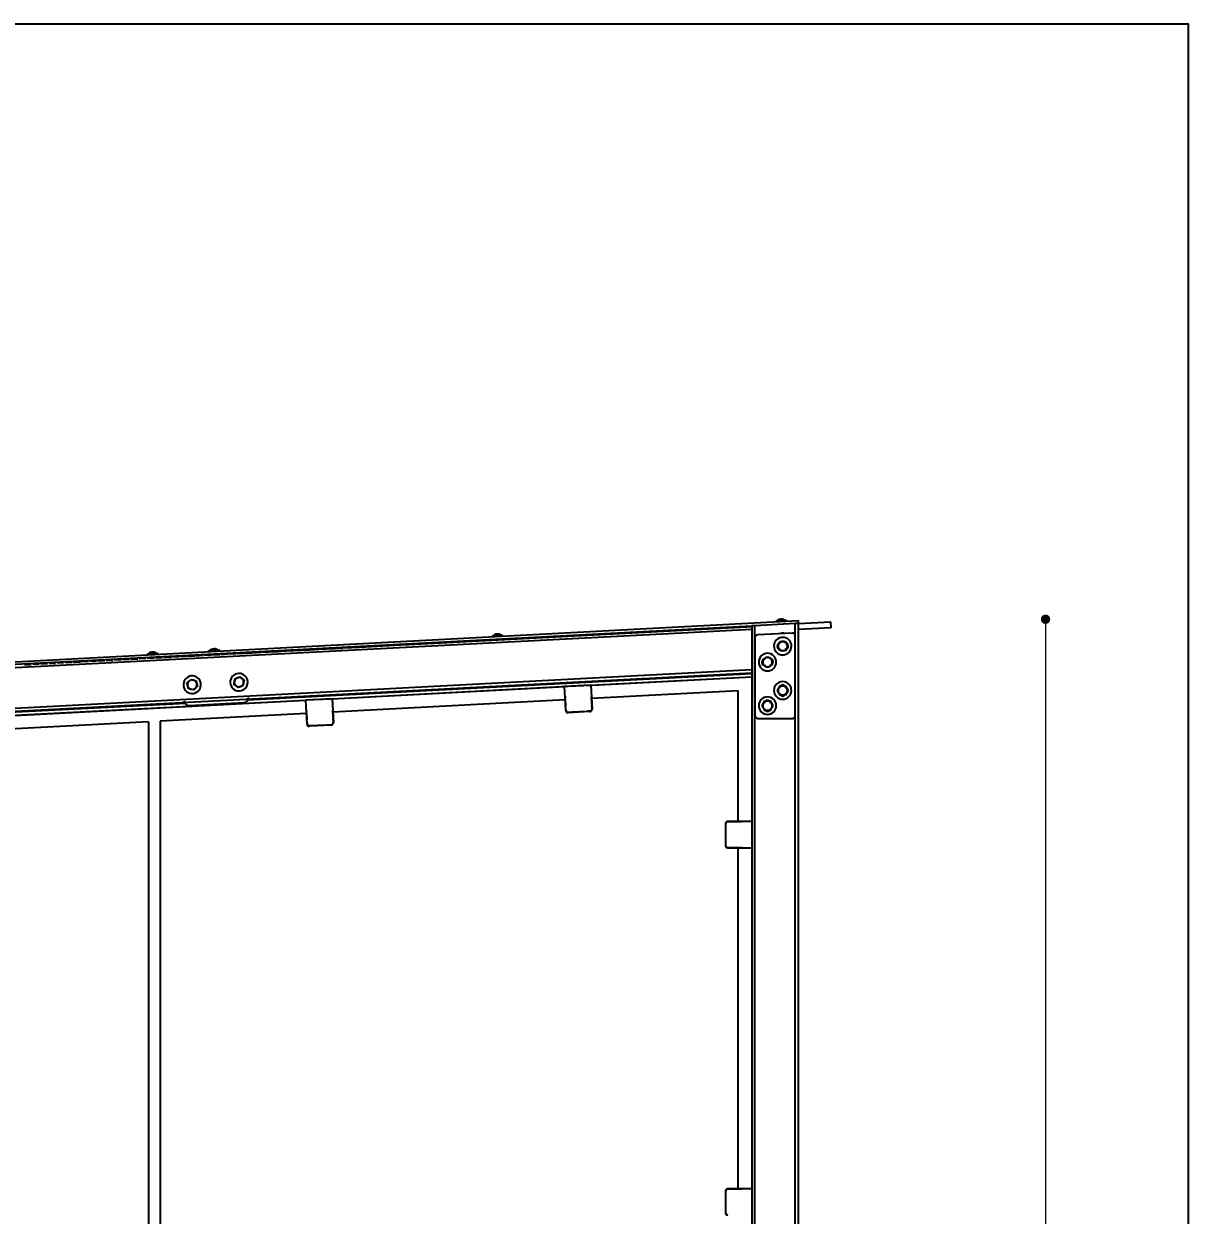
# Model space of a CAD drawing. Header units: millimetres. Extents: x 6404 to 14334, y 16216 to 24449.
# Drawn here: x 12346 to 14334, y 22415 to 24449 of the extents above; entities that cross this region are included whole.
import ezdxf

# ---------------------------------------------------------------- set-up
doc = ezdxf.new("R2010")
doc.units = ezdxf.units.MM
doc.header["$LTSCALE"] = 3
doc.layers.add('Default', color=7, linetype='Continuous')
doc.styles.get("Standard").update_dxf_attribs({"font": 'arial.ttf'})
doc.dimstyles.new('MATEUSZ', dxfattribs={"dimtxt": 35, "dimasz": 16, "dimexe": 0.18, "dimexo": 0.0625, "dimgap": 0.09, "dimtad": 0, "dimdec": 0, "dimdsep": 46, "dimtxsty": 'Standard', "dimblk": 'DOT', "dimcen": 0.09, "dimse1": 1, "dimse2": 1, "dimadec": 0, "dimazin": 0, "dimtfac": 1, "dimtdec": 0, "dimtofl": 0, "dimtmove": 0, "dimatfit": 3, "dimfxl": 1, "dimtolj": 1, "dimtzin": 0, "dimlwd": 9, "dimlwe": 9, "dimarcsym": 0})

# ---------------------------------------------------------------- blocks, each defined once
blk = doc.blocks.new('_Dot')
at = {"color": 0, "linetype": 'ByBlock', "lineweight": -2}
blk.add_line((-0.5, 0), (-1, 0), dxfattribs=at)
at = {"color": 0, "linetype": 'ByBlock', "const_width": 0.5}
blk.add_lwpolyline([(-0.25, 0, 1), (0.25, 0, 1)], format="xyb", close=True, dxfattribs=at)
blk = doc.blocks.new('*D36')
at = {"color": 0, "lineweight": 9, "transparency": 16777216}
for p, q in [((14090.4, 23416.7), (14090.4, 22321.3)), ((14090.4, 20926.3), (14090.4, 22021.8))]:
    blk.add_line(p, q, dxfattribs=at)
at = {"layer": 'Defpoints', "color": 0, "transparency": 16777216}
for p in [(13640.6, 23432.7), (14090.4, 23432.7), (13728.6, 20910.3)]:
    blk.add_point(p, dxfattribs=at)
at = {"color": 0, "lineweight": 9, "transparency": 16777216, "xscale": 16, "yscale": 16, "zscale": 16}
for p, rotation in [((14090.4, 23432.7), 90), ((14090.4, 20910.3), 270)]:
    blk.add_blockref('_Dot', p, dxfattribs=dict(at, rotation=rotation))
at = {"color": 0, "transparency": 16777216, "insert": (14090.4, 22171.5), "char_height": 100, "attachment_point": 5, "rotation": 90}
blk.add_mtext('\\A1;2522', dxfattribs=at)

msp = doc.modelspace()

# ---------------------------------------------------------------- linework, layer by layer
msp.add_lwpolyline([(6403.7, 24449), (14334, 24449), (14334, 16215.9), (6403.7, 16215.9)], close=True)
at = {"layer": 'Default'}
for p, q in [((11674.1, 23325.8), (13668.3, 23430.3)), ((13630.1, 23428.3), (13630.1, 23429.5)), ((13647.5, 23430.4), (13647.6, 23429.2)), ((13668.1, 23425.3), (13724, 23428.2)), ((13724.5, 23418.2), (13724, 23428.2)), ((11548.8, 23314.9), (13588.6, 23421.4)), ((11548.8, 23309.4), (13588.6, 23415.8)), ((13002.5, 23389.5), (13590.6, 23420.3)), ((13588.6, 23421.4), (13588.6, 21002.7)), ((13588.6, 23415.8), (13588.6, 23346.7)), ((13663.1, 23425.3), (13594.1, 23421.6)), ((13594.1, 21002.7), (13594.1, 23421.6)), ((13657.8, 23409.2), (13598.8, 23406.1)), ((13663.1, 21002.7), (13663.1, 23425.3)), ((13668.6, 21002.7), (13668.6, 23425.5)), ((13724.5, 23418.2), (13668.6, 23415.3)), ((12919.1, 23385.1), (12988.6, 23388.8)), ((12988.6, 23388.8), (13002.5, 23389.5)), ((13145.8, 23402.9), (13145.7, 23404.1)), ((13163.2, 23405), (13163.3, 23403.8)), ((13594.1, 23401.1), (13594.1, 23268.5)), ((13632.4, 23386.8), (13633.6, 23386.8)), ((13663.1, 23268.5), (13663.1, 23404.2)), ((12528.5, 23364.7), (12540.1, 23365.3)), ((12542.4, 23365.4), (12554, 23366)), ((12556.3, 23366.1), (12567.9, 23366.7)), ((12556.8, 23372.1), (12556.7, 23373.3)), ((12570.2, 23366.9), (12581.8, 23367.5)), ((12574.2, 23374.2), (12574.3, 23373)), ((12584.1, 23367.6), (12596.5, 23368.2)), ((12598, 23368.3), (12610.4, 23369)), ((12611.9, 23369), (12624.3, 23369.7)), ((12625.8, 23369.8), (12638.2, 23370.4)), ((12639.7, 23370.5), (12652.1, 23371.1)), ((12653.6, 23371.2), (12666, 23371.9)), ((12661.5, 23377.5), (12661.4, 23378.7)), ((12667.5, 23372), (12680.6, 23372.6)), ((12678.9, 23379.7), (12678.9, 23378.5)), ((12682.1, 23372.7), (12694.5, 23373.4)), ((12696, 23373.5), (12708.4, 23374.1)), ((12709.9, 23374.2), (12722.3, 23374.8)), ((12723.8, 23374.9), (12736.2, 23375.6)), ((12737.7, 23375.6), (12750.1, 23376.3)), ((12751.6, 23376.4), (12764.7, 23377.1)), ((12765.5, 23377.1), (12778.6, 23377.8)), ((12779.4, 23377.8), (12792.5, 23378.5)), ((12793.3, 23378.5), (12806.4, 23379.2)), ((12807.2, 23379.3), (12820.3, 23380)), ((12821.1, 23380), (12834.2, 23380.7)), ((12835, 23380.7), (12848.8, 23381.5)), ((12849.6, 23381.5), (12862.7, 23382.2)), ((12863.5, 23382.2), (12876.6, 23382.9)), ((12877.4, 23383), (12890.5, 23383.6)), ((12891.3, 23383.7), (12904.4, 23384.4)), ((12905.2, 23384.4), (12918.3, 23385.1)), ((11548.8, 23240.3), (13588.6, 23346.7)), ((12347, 23355.2), (12358, 23355.7)), ((12360.9, 23355.9), (12371.9, 23356.5)), ((12374.8, 23356.6), (12385.8, 23357.2)), ((12388.7, 23357.3), (12399.7, 23357.9)), ((12402.6, 23358.1), (12413.6, 23358.7)), ((12416.5, 23358.8), (12428.2, 23359.4)), ((12430.4, 23359.5), (12442.1, 23360.1)), ((12444.3, 23360.3), (12456, 23360.9)), ((12458.2, 23361), (12469.9, 23361.6)), ((12472.1, 23361.7), (12483.8, 23362.3)), ((12486, 23362.4), (12497.7, 23363.1)), ((12499.9, 23363.2), (12512.3, 23363.8)), ((12514.6, 23363.9), (12526.2, 23364.6)), ((13607.3, 23355.5), (13608.4, 23356)), ((11548.8, 23234.8), (13588.6, 23341.2)), ((12727.4, 23295.1), (13588.6, 23340.1)), ((13306, 23319.8), (13588.6, 23334.6)), ((13313.4, 23319.9), (13588.6, 23334.3)), ((12642, 23318.5), (12640.8, 23318.8)), ((12720.2, 23319.4), (12719.2, 23320.1)), ((12871.5, 23297.1), (13274.6, 23318.2)), ((12871.5, 23296.9), (13270.2, 23317.7)), ((13313.9, 23320.3), (13269, 23317.9)), ((13271.1, 23277), (13269, 23317.9)), ((13277.5, 23318.3), (13288.5, 23318.9)), ((13292.1, 23319.1), (13302.4, 23319.6)), ((13313.9, 23320.3), (13316.1, 23279.3)), ((13565.6, 23310.4), (13315.1, 23297.3)), ((13565.6, 23087.5), (13565.6, 23310.4)), ((13632.4, 23311.2), (13633.6, 23311.2)), ((11548.8, 23228.1), (12827.2, 23294.8)), ((11548.8, 23233.6), (12622.1, 23289.6)), ((12308.4, 23267.5), (12827.2, 23294.6)), ((12628, 23285.7), (12721.8, 23290.6)), ((12872.1, 23297.1), (12827.2, 23294.8)), ((12829.3, 23253.8), (12827.2, 23294.8)), ((12829.1, 23294.9), (12841.5, 23295.6)), ((12843, 23295.6), (12855.4, 23296.3)), ((12856.9, 23296.4), (12869.3, 23297)), ((12872.1, 23297.1), (12874.3, 23256.2)), ((13270.2, 23295), (12873.3, 23274.2)), ((13270.6, 23297.7), (13270.4, 23301.5)), ((13271.3, 23283.8), (13270.7, 23295.5)), ((13314.5, 23299.9), (13315.1, 23288.2)), ((13315.2, 23286), (13315.6, 23279.3)), ((13606.4, 23285.2), (13607.6, 23285.2)), ((12828.4, 23271.8), (12578.7, 23258.7)), ((12828.7, 23275), (12828.5, 23278.3)), ((12829.4, 23261.1), (12828.8, 23272.8)), ((12872.7, 23277.2), (12873.3, 23265.5)), ((13271.6, 23277), (13271.4, 23281.6)), ((13312.3, 23275.1), (13275.3, 23273.2)), ((13279.7, 23273.9), (13275.3, 23273.7)), ((13293.6, 23274.7), (13281.2, 23274)), ((13307.5, 23275.4), (13295.1, 23274.7)), ((13312.3, 23275.6), (13309, 23275.5)), ((13599.1, 23263.5), (13658.1, 23263.5)), ((12558.7, 23257.7), (12309.6, 23244.6)), ((12558.7, 23257.7), (12558.7, 21075)), ((12578.7, 23258.7), (12578.7, 21075)), ((12829.8, 23253.9), (12829.6, 23258.9)), ((12870.5, 23252), (12833.5, 23250.1)), ((12846.6, 23251.2), (12833.5, 23250.5)), ((12860.5, 23252), (12848.1, 23251.3)), ((12870.4, 23252.5), (12862.8, 23252.1)), ((12873.4, 23263.3), (12873.8, 23256.2)), ((13543.6, 23083.5), (13543.6, 23046.5)), ((13588.6, 23087.5), (13547.6, 23087.5)), ((13572.1, 23087), (13547.6, 23087)), ((13547.6, 23043), (13572.1, 23043)), ((13547.6, 23042.5), (13588.6, 23042.5)), ((13565.6, 22460.5), (13565.6, 23042.5)), ((13543.6, 22456.5), (13543.6, 22419.5)), ((13588.6, 22460.5), (13547.6, 22460.5)), ((13572.1, 22460), (13547.6, 22460))]:
    msp.add_line(p, q, dxfattribs=at)
for points in [[(13641.8, 23430.1, 0), (13647.5, 23430.4, 0), (13647.5, 23430.4, 0), (13647.5, 23430.4, 0), (13647.5, 23430.4, 0), (13647.5, 23430.4, 0), (13647.5, 23430.4, 0), (13647.5, 23430.4, 0), (13647.5, 23430.4, 0), (13647.5, 23430.4, 0), (13647.5, 23430.4, 0), (13647.5, 23430.4, 0), (13647.5, 23430.4, 0), (13647.5, 23430.4, 0), (13647.5, 23430.4, 0), (13647.5, 23430.4, 0), (13647.5, 23430.4, 0), (13647.5, 23430.4, 0), (13647.4, 23430.4, 0), (13647, 23430.4, 0), (13643, 23430.2, 0), (13630.1, 23429.5, 0)], [(13630.1, 23429.5, 0), (13630.1, 23429.5, 0), (13630.1, 23429.5, 0), (13630.1, 23429.5, 0), (13630.1, 23429.5, 0), (13630.1, 23429.5, 0), (13630.1, 23429.5, 0), (13630.1, 23429.5, 0), (13630.1, 23429.5, 0), (13630.1, 23429.5, 0), (13630.1, 23429.5, 0), (13630.1, 23429.5, 0), (13630.1, 23429.5, 0), (13630.1, 23429.5, 0), (13630.1, 23429.5, 0), (13630.1, 23429.5, 0), (13630.1, 23429.5, 0), (13630.1, 23429.5, 0), (13630.1, 23429.5, 0), (13630.1, 23429.5, 0), (13630.2, 23429.5, 0), (13630.7, 23429.5, 0), (13635.3, 23429.8, 0)], [(13645.8, 23430.3, 0), (13645.8, 23430.3, 0), (13645.8, 23430.3, 0), (13645.8, 23430.3, 0), (13645.8, 23430.3, 0), (13645.8, 23430.3, 0), (13645.8, 23430.3, 0), (13645.8, 23430.3, 0), (13645.8, 23430.3, 0), (13645.8, 23430.3, 0), (13645.8, 23430.3, 0), (13645.8, 23430.3, 0), (13645.8, 23430.3, 0), (13645.7, 23430.3, 0), (13645.6, 23430.3, 0), (13644.9, 23430.3, 0), (13631.8, 23429.6, 0)], [(13635.3, 23429.8, 0), (13641.8, 23430.1, 0)], [(13636.2, 23432.4, 0), (13636.2, 23432.4, 0), (13636.2, 23432.5, 0), (13636.2, 23432.5, 0), (13636.2, 23432.5, 0), (13636.2, 23432.5, 0), (13636.2, 23432.5, 0), (13636.2, 23432.5, 0), (13636.2, 23432.5, 0), (13636.2, 23432.5, 0), (13636.2, 23432.5, 0), (13636.2, 23432.5, 0), (13636.2, 23432.5, 0), (13636.2, 23432.5, 0), (13636.2, 23432.5, 0), (13636.1, 23432.5, 0), (13636.1, 23432.5, 0), (13636.1, 23432.5, 0), (13636.1, 23432.5, 0), (13636.1, 23432.5, 0), (13636.1, 23432.4, 0), (13636.1, 23432.4, 0)], [(13638.8, 23432.5, 0), (13637.5, 23432.6, 0), (13636.2, 23432.4, 0)], [(13638.5, 23432.5, 0), (13639.8, 23432.7, 0), (13641.1, 23432.6, 0)], [(13641.2, 23432.7, 0), (13640.6, 23432.7, 0), (13640, 23432.7, 0), (13639.4, 23432.6, 0), (13638.8, 23432.5, 0)], [(13668.6, 23424.4, 0), (13668.3, 23430.3, 0)], [(13668.6, 23424.4, 0), (13668.4, 23428.3, 0)], [(13154.5, 23407.1, 0), (13153.2, 23407.2, 0), (13151.9, 23407, 0)], [(13156.9, 23407.3, 0), (13156.3, 23407.3, 0), (13155.7, 23407.3, 0), (13155.1, 23407.3, 0), (13154.5, 23407.1, 0)], [(13594.1, 23421.6, 0), (13588.6, 23421.4, 0)], [(13588.6, 23421.4, 0), (13588.6, 23421.4, 0), (13588.6, 23421.4, 0), (13588.6, 23421.4, 0), (13588.6, 23421.4, 0), (13588.6, 23421.4, 0), (13588.6, 23421.4, 0), (13588.6, 23421.4, 0), (13588.6, 23421.4, 0), (13588.6, 23421.4, 0), (13588.6, 23421.3, 0), (13588.6, 23421.3, 0), (13588.6, 23421.3, 0), (13588.6, 23420.9, 0), (13588.6, 23419.2, 0), (13588.6, 23415.8, 0)], [(13668.6, 23425.5, 0), (13668.6, 23425.5, 0), (13668.6, 23425.5, 0), (13668.6, 23425.5, 0), (13668.6, 23425.5, 0), (13668.6, 23425.5, 0), (13668.6, 23425.5, 0), (13668.6, 23425.5, 0), (13668.6, 23425.5, 0), (13668.6, 23425.5, 0), (13668.6, 23425.5, 0), (13668.6, 23425.5, 0), (13668.6, 23425.5, 0), (13668.6, 23425.5, 0), (13668.4, 23425.5, 0), (13667.9, 23425.5, 0), (13663.1, 23425.3, 0)], [(13153.2, 23404.5, 0), (13162.1, 23405, 0), (13163, 23405, 0), (13163.2, 23405, 0), (13163.2, 23405, 0), (13163.2, 23405, 0), (13163.2, 23405, 0), (13163.2, 23405, 0), (13163.2, 23405, 0), (13163.2, 23405, 0), (13163.2, 23405, 0), (13163.2, 23405, 0), (13163.2, 23405, 0), (13163.2, 23405, 0), (13163.2, 23405, 0), (13163.2, 23405, 0), (13163.2, 23405, 0), (13163.2, 23405, 0), (13163.2, 23405, 0), (13163.2, 23405, 0), (13163.2, 23405, 0), (13163, 23405, 0), (13162.6, 23405, 0), (13157.6, 23404.7, 0), (13145.7, 23404.1, 0)], [(13145.7, 23404.1, 0), (13145.7, 23404.1, 0), (13145.7, 23404.1, 0), (13145.7, 23404.1, 0), (13145.7, 23404.1, 0), (13145.7, 23404.1, 0), (13145.7, 23404.1, 0), (13145.7, 23404.1, 0), (13145.7, 23404.1, 0), (13145.7, 23404.1, 0), (13145.7, 23404.1, 0), (13145.7, 23404.1, 0), (13145.7, 23404.1, 0), (13145.7, 23404.1, 0), (13145.7, 23404.1, 0), (13145.7, 23404.1, 0), (13145.7, 23404.1, 0), (13145.7, 23404.1, 0), (13145.7, 23404.1, 0), (13145.7, 23404.1, 0), (13145.7, 23404.1, 0), (13145.7, 23404.1, 0), (13145.7, 23404.1, 0), (13145.8, 23404.1, 0), (13146.2, 23404.1, 0), (13149.5, 23404.3, 0)], [(13161.5, 23404.9, 0), (13161.5, 23404.9, 0), (13161.5, 23404.9, 0), (13161.5, 23404.9, 0), (13161.5, 23404.9, 0), (13161.5, 23404.9, 0), (13161.5, 23404.9, 0), (13161.5, 23404.9, 0), (13161.5, 23404.9, 0), (13161.5, 23404.9, 0), (13161.5, 23404.9, 0), (13161.4, 23404.9, 0), (13161.4, 23404.9, 0), (13161.4, 23404.9, 0), (13161.2, 23404.9, 0), (13160.6, 23404.9, 0), (13147.5, 23404.2, 0)], [(13147.5, 23404.2, 0), (13147.5, 23404.2, 0), (13147.5, 23404.2, 0), (13147.5, 23404.2, 0), (13147.5, 23404.2, 0), (13147.5, 23404.2, 0), (13147.5, 23404.2, 0), (13147.5, 23404.2, 0), (13147.5, 23404.2, 0), (13147.5, 23404.2, 0), (13147.5, 23404.2, 0), (13147.5, 23404.2, 0), (13147.5, 23404.2, 0), (13147.5, 23404.2, 0), (13147.5, 23404.2, 0), (13147.5, 23404.2, 0), (13147.5, 23404.2, 0), (13147.5, 23404.2, 0), (13147.5, 23404.2, 0), (13147.5, 23404.2, 0), (13147.5, 23404.2, 0), (13147.6, 23404.2, 0), (13148.2, 23404.2, 0), (13153.2, 23404.5, 0)], [(13632.4, 23386.8, 0), (13634.7, 23390.8, 0)], [(13634.7, 23382.8, 0), (13632.4, 23386.8, 0)], [(13634.7, 23390.8, 0), (13637, 23394.8, 0)], [(13637, 23394.8, 0), (13641.6, 23394.8, 0)], [(13641.6, 23394.8, 0), (13646.2, 23394.8, 0)], [(13646.2, 23394.8, 0), (13648.5, 23390.8, 0)], [(13648.5, 23390.8, 0), (13650.8, 23386.8, 0)], [(13650.8, 23386.8, 0), (13648.5, 23382.8, 0)], [(12556.8, 23373.3, 0), (12556.7, 23373.3, 0), (12556.7, 23373.3, 0), (12556.7, 23373.3, 0), (12556.7, 23373.3, 0), (12556.7, 23373.3, 0), (12556.7, 23373.3, 0), (12556.7, 23373.3, 0), (12556.7, 23373.3, 0), (12556.7, 23373.3, 0), (12556.7, 23373.3, 0), (12556.7, 23373.3, 0), (12556.7, 23373.3, 0), (12556.7, 23373.3, 0), (12556.7, 23373.3, 0), (12556.7, 23373.3, 0), (12556.7, 23373.3, 0), (12556.7, 23373.3, 0), (12556.7, 23373.3, 0), (12556.7, 23373.3, 0), (12556.7, 23373.3, 0), (12556.7, 23373.3, 0), (12556.8, 23373.3, 0), (12556.9, 23373.3, 0), (12557.2, 23373.3, 0), (12560.6, 23373.5, 0)], [(12567.2, 23373.8, 0), (12574, 23374.2, 0), (12574.2, 23374.2, 0), (12574.2, 23374.2, 0), (12574.2, 23374.2, 0), (12574.2, 23374.2, 0), (12574.2, 23374.2, 0), (12574.2, 23374.2, 0), (12574.2, 23374.2, 0), (12574.2, 23374.2, 0), (12574.2, 23374.2, 0), (12574.2, 23374.2, 0), (12574.2, 23374.2, 0), (12574.2, 23374.2, 0), (12574.2, 23374.2, 0), (12574.2, 23374.2, 0), (12574.2, 23374.2, 0), (12574.2, 23374.2, 0), (12574.2, 23374.2, 0), (12574.2, 23374.2, 0), (12574.2, 23374.2, 0), (12574.2, 23374.2, 0), (12574.2, 23374.2, 0), (12574.1, 23374.2, 0), (12573.7, 23374.1, 0), (12569.3, 23373.9, 0), (12556.8, 23373.3, 0)], [(12569.4, 23372.7, 0), (12574.3, 23373, 0), (12574.3, 23373, 0), (12574.3, 23373, 0), (12574.3, 23373, 0), (12574.3, 23373, 0), (12574.3, 23373, 0), (12574.3, 23373, 0), (12574.3, 23373, 0), (12574.3, 23373, 0), (12574.3, 23373, 0), (12574.3, 23373, 0), (12574.3, 23373, 0), (12574.3, 23373, 0), (12574.3, 23373, 0), (12574.3, 23373, 0), (12574.3, 23373, 0), (12574.3, 23373, 0), (12574.3, 23373, 0), (12574.3, 23373, 0), (12574.2, 23373, 0), (12573.8, 23372.9, 0), (12569.9, 23372.7, 0), (12556.8, 23372.1, 0)], [(12556.8, 23372.1, 0), (12556.8, 23372.1, 0), (12556.8, 23372.1, 0), (12556.8, 23372.1, 0), (12556.8, 23372.1, 0), (12556.8, 23372.1, 0), (12556.8, 23372.1, 0), (12556.8, 23372.1, 0), (12556.8, 23372.1, 0), (12556.8, 23372.1, 0), (12556.8, 23372.1, 0), (12556.8, 23372.1, 0), (12556.8, 23372.1, 0), (12556.8, 23372.1, 0), (12556.8, 23372.1, 0), (12556.8, 23372.1, 0), (12556.8, 23372.1, 0), (12556.8, 23372.1, 0), (12556.8, 23372.1, 0), (12557, 23372.1, 0), (12557.4, 23372.1, 0), (12562.1, 23372.3, 0)], [(12572.5, 23374.1, 0), (12572.5, 23374.1, 0), (12572.5, 23374.1, 0), (12572.5, 23374.1, 0), (12572.5, 23374.1, 0), (12572.5, 23374.1, 0), (12572.5, 23374.1, 0), (12572.5, 23374.1, 0), (12572.5, 23374.1, 0), (12572.5, 23374.1, 0), (12572.5, 23374.1, 0), (12572.5, 23374.1, 0), (12572.4, 23374.1, 0), (12572.3, 23374.1, 0), (12571.6, 23374, 0), (12558.5, 23373.3, 0)], [(12558.5, 23373.3, 0), (12558.5, 23373.3, 0), (12558.5, 23373.3, 0), (12558.5, 23373.3, 0), (12558.5, 23373.3, 0), (12558.5, 23373.3, 0), (12558.5, 23373.3, 0), (12558.5, 23373.3, 0), (12558.5, 23373.3, 0), (12558.5, 23373.3, 0), (12558.5, 23373.3, 0), (12558.5, 23373.3, 0), (12558.5, 23373.3, 0), (12558.5, 23373.3, 0), (12558.6, 23373.3, 0), (12558.8, 23373.4, 0), (12559.7, 23373.4, 0), (12567.2, 23373.8, 0)], [(12565.5, 23376.3, 0), (12564.2, 23376.3, 0), (12562.9, 23376.1, 0)], [(12565.2, 23376.3, 0), (12566.5, 23376.4, 0), (12567.8, 23376.4, 0)], [(12567.9, 23376.4, 0), (12567.3, 23376.5, 0), (12566.7, 23376.4, 0), (12566.1, 23376.4, 0), (12565.5, 23376.3, 0)], [(12567.8, 23376.4, 0), (12567.8, 23376.4, 0), (12567.8, 23376.5, 0), (12567.8, 23376.5, 0), (12567.8, 23376.5, 0), (12567.8, 23376.5, 0), (12567.8, 23376.5, 0), (12567.8, 23376.5, 0), (12567.8, 23376.5, 0), (12567.8, 23376.5, 0), (12567.8, 23376.5, 0), (12567.8, 23376.5, 0), (12567.8, 23376.5, 0), (12567.8, 23376.5, 0), (12567.8, 23376.5, 0), (12567.8, 23376.5, 0), (12567.9, 23376.5, 0), (12567.9, 23376.5, 0), (12567.9, 23376.5, 0), (12567.9, 23376.5, 0), (12567.9, 23376.5, 0), (12567.9, 23376.4, 0)], [(12675.5, 23379.5, 0), (12678.2, 23379.6, 0), (12678.8, 23379.6, 0), (12678.9, 23379.7, 0), (12678.9, 23379.7, 0), (12678.9, 23379.7, 0), (12678.9, 23379.7, 0), (12678.9, 23379.7, 0), (12678.9, 23379.7, 0), (12678.9, 23379.7, 0), (12678.9, 23379.7, 0), (12678.9, 23379.7, 0), (12678.9, 23379.7, 0), (12678.9, 23379.7, 0), (12678.9, 23379.7, 0), (12678.9, 23379.7, 0), (12678.9, 23379.7, 0), (12678.9, 23379.7, 0), (12678.9, 23379.7, 0), (12678.9, 23379.7, 0), (12678.8, 23379.7, 0), (12678.8, 23379.6, 0), (12678.4, 23379.6, 0), (12674.9, 23379.4, 0), (12661.4, 23378.7, 0)], [(12661.4, 23378.7, 0), (12661.4, 23378.7, 0), (12661.4, 23378.7, 0), (12661.4, 23378.7, 0), (12661.4, 23378.7, 0), (12661.4, 23378.7, 0), (12661.4, 23378.7, 0), (12661.4, 23378.7, 0), (12661.4, 23378.7, 0), (12661.4, 23378.7, 0), (12661.4, 23378.7, 0), (12661.4, 23378.7, 0), (12661.4, 23378.7, 0), (12661.4, 23378.7, 0), (12661.4, 23378.7, 0), (12661.4, 23378.7, 0), (12661.4, 23378.7, 0), (12661.4, 23378.7, 0), (12661.5, 23378.7, 0), (12661.8, 23378.8, 0), (12662.9, 23378.8, 0), (12671.8, 23379.3, 0)], [(12671.8, 23379.3, 0), (12677, 23379.6, 0), (12677.1, 23379.6, 0), (12677.1, 23379.6, 0), (12677.1, 23379.6, 0), (12677.1, 23379.6, 0), (12677.1, 23379.6, 0), (12677.1, 23379.6, 0), (12677.1, 23379.6, 0), (12677.1, 23379.6, 0), (12677.1, 23379.6, 0), (12677.1, 23379.6, 0), (12677.1, 23379.6, 0), (12677.1, 23379.6, 0), (12677.1, 23379.6, 0), (12677.1, 23379.6, 0), (12677.1, 23379.6, 0), (12677.1, 23379.6, 0), (12677.1, 23379.6, 0), (12677.1, 23379.6, 0), (12677, 23379.6, 0), (12676.7, 23379.5, 0), (12673.3, 23379.4, 0), (12663.1, 23378.8, 0)], [(12667.4, 23381.6, 0), (12668, 23381.7, 0), (12668.6, 23381.8, 0), (12669.2, 23381.8, 0), (12669.8, 23381.7, 0)], [(12670.1, 23381.8, 0), (12668.9, 23381.8, 0), (12667.6, 23381.6, 0)], [(12672.6, 23381.9, 0), (12672, 23381.9, 0), (12671.3, 23381.9, 0), (12670.7, 23381.9, 0), (12670.1, 23381.8, 0)], [(12672.4, 23381.9, 0), (12672.4, 23381.9, 0), (12672.4, 23382, 0), (12672.5, 23382, 0), (12672.5, 23382, 0), (12672.5, 23382, 0), (12672.5, 23382, 0), (12672.5, 23382, 0), (12672.5, 23382, 0), (12672.5, 23382, 0), (12672.5, 23382, 0), (12672.5, 23382, 0), (12672.5, 23382, 0), (12672.5, 23382, 0), (12672.5, 23382, 0), (12672.5, 23382, 0), (12672.5, 23382, 0), (12672.5, 23382, 0), (12672.5, 23382, 0), (12672.5, 23382, 0), (12672.5, 23381.9, 0), (12672.6, 23381.9, 0)], [(13608, 23364.7, 0), (13612.2, 23366.7, 0)], [(13612.2, 23366.7, 0), (13616.3, 23368.7, 0)], [(13616.3, 23368.7, 0), (13620.1, 23366, 0)], [(13620.1, 23366, 0), (13623.9, 23363.4, 0)], [(13637, 23378.8, 0), (13634.7, 23382.8, 0)], [(13641.6, 23378.8, 0), (13637, 23378.8, 0)], [(13646.2, 23378.8, 0), (13641.6, 23378.8, 0)], [(13648.5, 23382.8, 0), (13646.2, 23378.8, 0)], [(13588.6, 23346.7, 0), (13588.6, 23341.2, 0)], [(13607.3, 23355.5, 0), (13607.6, 23360.1, 0)], [(13611.1, 23352.9, 0), (13607.3, 23355.5, 0)], [(13607.6, 23360.1, 0), (13608, 23364.7, 0)], [(13614.9, 23350.2, 0), (13611.1, 23352.9, 0)], [(13619.1, 23352.2, 0), (13614.9, 23350.2, 0)], [(13623.2, 23354.2, 0), (13619.1, 23352.2, 0)], [(13623.6, 23358.8, 0), (13623.2, 23354.2, 0)], [(13623.9, 23363.4, 0), (13623.6, 23358.8, 0)], [(12624.2, 23323.5, 0), (12627.5, 23326.7, 0)], [(12627.5, 23326.7, 0), (12630.8, 23329.9, 0)], [(12630.8, 23329.9, 0), (12635.3, 23328.7, 0)], [(12635.3, 23328.7, 0), (12639.7, 23327.4, 0)], [(12639.7, 23327.4, 0), (12640.9, 23323, 0)], [(12704.4, 23321.8, 0), (12705.1, 23326.4, 0)], [(12705.1, 23326.4, 0), (12705.8, 23331, 0)], [(12705.8, 23331, 0), (12710.1, 23332.6, 0)], [(12710.1, 23332.6, 0), (12714.4, 23334.3, 0)], [(12714.4, 23334.3, 0), (12718, 23331.4, 0)], [(12718, 23331.4, 0), (12721.6, 23328.5, 0)], [(12721.6, 23328.5, 0), (12720.9, 23323.9, 0)], [(12625.4, 23319, 0), (12624.2, 23323.5, 0)], [(12626.5, 23314.5, 0), (12625.4, 23319, 0)], [(12631, 23313.3, 0), (12626.5, 23314.5, 0)], [(12635.4, 23312, 0), (12631, 23313.3, 0)], [(12638.7, 23315.3, 0), (12635.4, 23312, 0)], [(12642, 23318.5, 0), (12638.7, 23315.3, 0)], [(12640.9, 23323, 0), (12642, 23318.5, 0)], [(12708, 23318.9, 0), (12704.4, 23321.8, 0)], [(12711.6, 23316, 0), (12708, 23318.9, 0)], [(12715.9, 23317.7, 0), (12711.6, 23316, 0)], [(12720.2, 23319.4, 0), (12715.9, 23317.7, 0)], [(12720.9, 23323.9, 0), (12720.2, 23319.4, 0)], [(13632.4, 23311.2, 0), (13634.7, 23315.2, 0)], [(13634.7, 23307.2, 0), (13632.4, 23311.2, 0)], [(13634.7, 23315.2, 0), (13637, 23319.2, 0)], [(13637, 23303.2, 0), (13634.7, 23307.2, 0)], [(13637, 23319.2, 0), (13641.6, 23319.2, 0)], [(13641.6, 23319.2, 0), (13646.2, 23319.2, 0)], [(13646.2, 23319.2, 0), (13648.5, 23315.2, 0)], [(13648.5, 23307.2, 0), (13646.2, 23303.2, 0)], [(13648.5, 23315.2, 0), (13650.8, 23311.2, 0)], [(13650.8, 23311.2, 0), (13648.5, 23307.2, 0)], [(13606.4, 23285.2, 0), (13608.7, 23289.2, 0)], [(13608.7, 23281.2, 0), (13606.4, 23285.2, 0)], [(13608.7, 23289.2, 0), (13611, 23293.2, 0)], [(13611, 23293.2, 0), (13615.6, 23293.2, 0)], [(13615.6, 23293.2, 0), (13620.2, 23293.2, 0)], [(13620.2, 23293.2, 0), (13622.5, 23289.2, 0)], [(13622.5, 23289.2, 0), (13624.8, 23285.2, 0)], [(13624.8, 23285.2, 0), (13622.5, 23281.2, 0)], [(13641.6, 23303.2, 0), (13637, 23303.2, 0)], [(13646.2, 23303.2, 0), (13641.6, 23303.2, 0)], [(13315.6, 23279.3, 0), (13315.6, 23279, 0), (13315.6, 23278.7, 0), (13315.5, 23278.4, 0), (13315.4, 23278, 0), (13315.3, 23277.7, 0), (13315.1, 23277.4, 0), (13314.9, 23277.1, 0), (13314.7, 23276.8, 0), (13314.4, 23276.5, 0), (13314.1, 23276.3, 0), (13313.8, 23276.1, 0), (13313.5, 23276, 0), (13313.2, 23275.8, 0), (13312.9, 23275.7, 0), (13312.6, 23275.7, 0), (13312.3, 23275.6, 0)], [(13611, 23277.2, 0), (13608.7, 23281.2, 0)], [(13615.6, 23277.2, 0), (13611, 23277.2, 0)], [(13620.2, 23277.2, 0), (13615.6, 23277.2, 0)], [(13622.5, 23281.2, 0), (13620.2, 23277.2, 0)]]:
    msp.add_polyline3d(points, dxfattribs=at)
for centre, radius, start, end in [((13639.1, 23423.3), 9.67, 108.0093, 139.3972), ((13639.1, 23423.3), 9.67, 46.6028, 77.9907), ((13154.8, 23397.9), 9.67, 108.0093, 139.3972), ((13154.8, 23397.9), 9.67, 46.6028, 77.9907), ((13599.1, 23401.1), 5, 93, 180), ((13641.6, 23403.5), 5.5, 90, 121.6789), ((13641.6, 23403.5), 5.5, 64.3211, 90), ((13658.1, 23404.2), 5, 0, 93), ((13663.1, 23407), 5.5, 0, 37.7192), ((13641.6, 23386.8), 15, 21.6873, 201.6873), ((13641.6, 23386.8), 15, 21.6873, 201.6873), ((13641.6, 23386.8), 15, 201.6873, 21.6873), ((13641.6, 23386.8), 15, 201.6873, 21.6873), ((13637.6, 23386.6), 5.5, 93, 273), ((13641.6, 23386.8), 8, 150.0015, 180), ((13641.6, 23386.8), 8, 180, 209.9985), ((13641.6, 23386.8), 8, 90, 150.0015), ((13641.6, 23386.8), 8, 29.9985, 90), ((13645.6, 23387.1), 5.5, 273, 93), ((13641.6, 23386.8), 8, 330.0015, 29.9985), ((12565.8, 23367.1), 9.67, 108.0093, 139.3972), ((12565.8, 23367.1), 9.67, 46.6028, 77.9907), ((12670.5, 23372.5), 9.67, 108.0093, 139.3972), ((12670.5, 23372.5), 9.67, 46.6028, 77.9907), ((13615.6, 23359.5), 15, 112.5589, 292.5589), ((13615.6, 23359.5), 15, 112.5589, 292.5589), ((13615.6, 23359.5), 8, 115.5236, 175.525), ((13615.6, 23359.5), 15, 292.5589, 112.5589), ((13615.6, 23359.5), 15, 292.5589, 112.5589), ((13615.6, 23359.5), 8, 55.5221, 115.5236), ((13619.6, 23359.7), 5.5, 273, 93), ((13615.6, 23359.5), 8, 355.525, 55.5221), ((13641.6, 23386.8), 8, 209.9985, 270), ((13641.6, 23386.8), 8, 270, 330.0015), ((13611.6, 23359.2), 5.5, 93, 273), ((13615.6, 23359.5), 8, 175.525, 205.5236), ((13615.6, 23359.5), 8, 205.5236, 235.5221), ((13615.6, 23359.5), 8, 235.5221, 295.5236), ((13615.6, 23359.5), 8, 295.5236, 355.525), ((12633.1, 23321), 15, 29.8461, 209.8461), ((12633.1, 23321), 15, 29.8461, 209.8461), ((12633.1, 23321), 15, 209.8461, 29.8461), ((12633.1, 23321), 15, 209.8461, 29.8461), ((12633.1, 23321), 8, 134.3925, 194.3896), ((12633.1, 23321), 8, 74.391, 134.3925), ((12633.1, 23321), 8, 14.3896, 74.391), ((12713, 23325.2), 15, 92.5037, 272.5037), ((12713, 23325.2), 15, 92.5037, 272.5037), ((12713, 23325.2), 8, 171.1032, 231.1047), ((12713, 23325.2), 8, 111.1061, 171.1032), ((12713, 23325.2), 8, 51.1047, 111.1061), ((12713, 23325.2), 15, 272.5037, 92.5037), ((12713, 23325.2), 15, 272.5037, 92.5037), ((12713, 23325.2), 8, 351.1032, 51.1047), ((13594.1, 23338), 5.5, 180, 215.4504), ((13641.6, 23311.2), 15, 90, 270), ((13641.6, 23311.2), 15, 90, 270), ((13641.6, 23311.2), 15, 270, 90), ((13641.6, 23311.2), 15, 270, 90), ((12633.1, 23321), 8, 194.3896, 254.391), ((12633.1, 23321), 8, 254.391, 314.3925), ((12633.1, 23321), 8, 314.3925, 344.391), ((12633.1, 23321), 8, 344.391, 14.3896), ((12713, 23325.2), 8, 231.1047, 291.1061), ((12713, 23325.2), 8, 291.1061, 321.1047), ((12713, 23325.2), 8, 321.1047, 351.1032), ((13641.6, 23311.2), 8, 150.0015, 180), ((13641.6, 23311.2), 8, 180, 209.9985), ((13641.6, 23311.2), 8, 90, 150.0015), ((13641.6, 23311.2), 8, 209.9985, 270), ((13641.6, 23315), 5.5, 0, 180), ((13641.6, 23307), 5.5, 180, 0), ((13641.6, 23311.2), 8, 29.9985, 90), ((13641.6, 23311.2), 8, 270, 330.0015), ((13641.6, 23311.2), 8, 330.0015, 29.9985), ((12627.5, 23293.6), 8, 183, 273), ((12721.4, 23298.6), 8, 273, 3), ((13615.6, 23285.2), 15, 90, 270), ((13615.6, 23285.2), 15, 90, 270), ((13615.6, 23285.2), 8, 150.0015, 180), ((13615.6, 23285.2), 8, 180, 209.9985), ((13615.6, 23285.2), 8, 90, 150.0015), ((13615.6, 23289), 5.5, 0, 180), ((13615.6, 23285.2), 15, 270, 90), ((13615.6, 23285.2), 15, 270, 90), ((13615.6, 23285.2), 8, 29.9985, 90), ((13615.6, 23285.2), 8, 330.0015, 29.9985), ((13275.1, 23277.2), 4, 183, 228), ((13275.1, 23277.2), 3.5, 183, 273), ((13275.1, 23277.2), 4, 228, 273), ((13312.1, 23279.1), 4, 273, 318), ((13312.1, 23279.1), 4, 318, 3), ((13599.1, 23268.5), 5, 180, 270), ((13615.6, 23285.2), 8, 209.9985, 270), ((13615.6, 23281), 5.5, 180, 0), ((13615.6, 23285.2), 8, 270, 330.0015), ((13658.1, 23268.5), 5, 270, 0), ((12833.3, 23254), 4, 183, 228), ((12833.3, 23254), 3.5, 183, 273), ((12833.3, 23254), 4, 228, 273), ((12870.3, 23256), 3.5, 273, 3), ((12870.3, 23256), 4, 273, 318), ((12870.3, 23256), 4, 318, 3), ((13547.6, 23083.5), 4, 135, 180), ((13547.6, 23083.5), 3.5, 90, 180), ((13547.6, 23083.5), 4, 90, 135), ((13547.6, 23046.5), 4, 180, 225), ((13547.6, 23046.5), 3.5, 180, 270), ((13547.6, 23046.5), 4, 225, 270), ((13547.6, 22456.5), 4, 135, 180), ((13547.6, 22456.5), 3.5, 90, 180), ((13547.6, 22456.5), 4, 90, 135), ((13547.6, 22419.5), 4, 180, 225), ((13547.6, 22419.5), 3.5, 180, 270), ((13547.6, 22419.5), 4, 225, 270)]:
    msp.add_arc(centre, radius, start, end, dxfattribs=at)

# ---------------------------------------------------------------- dimensions: what is measured, and where the dimension line sits
dim = msp.add_linear_dim(base=(14090.4, 23432.7), p1=(13728.6, 20910.3), p2=(13640.6, 23432.7), angle=90, dimstyle='MATEUSZ', override={"dimtxt": 100})
dim.commit()
dim.dimension.update_dxf_attribs({"geometry": '*D36', "text_midpoint": (14090.4, 22171.5)})

doc.saveas('drawing.dxf')
